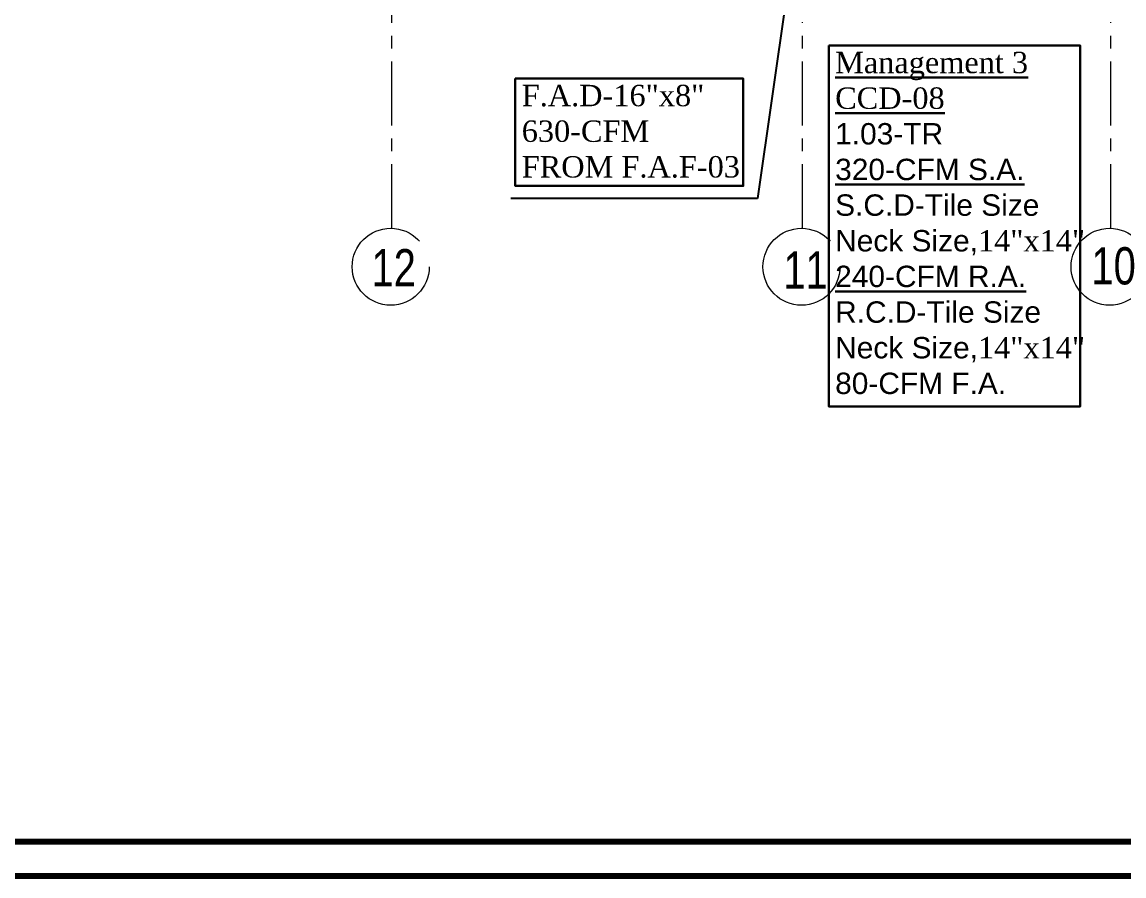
# Model space of a CAD drawing. Extents: x 847 to 949, y 444 to 823.
# Drawn here: x 862.28 to 875.15, y 746.24 to 756.22 of the extents above; entities that cross this region are included whole.
import ezdxf

# ---------------------------------------------------------------- set-up
doc = ezdxf.new("R2010")
doc.units = 0
doc.header["$MEASUREMENT"] = 0
doc.linetypes.add('CENTERX2', pattern=[4, 2.5, -0.5, 0.5, -0.5])
doc.layers.get('0').update_dxf_attribs({"linetype": 'CONTINUOUS', "lineweight": 30})
for name, color, linetype, lineweight in [('AC-TEXT', 15, 'CONTINUOUS', 30), ('axis', 1, 'CENTERX2', 5), ('txt in circle', 11, 'CONTINUOUS', 13), ('UG-BORDER', 20, 'CONTINUOUS', 80)]:
    doc.layers.add(name, color=color, linetype=linetype, lineweight=lineweight)
doc.styles.add('AC', font='romans.shx', dxfattribs={"height": 0.2})
doc.styles.add('SOSA2', font='SOSA.shx', dxfattribs={"width": 0.8})
doc.dimstyles.get("Standard").update_dxf_attribs({"dimtxt": 0.12, "dimasz": 0.05, "dimexe": 0.18, "dimexo": 0.0625, "dimgap": 0.09, "dimtad": 0, "dimtih": 1, "dimtoh": 1, "dimzin": 0, "dimdsep": 46, "dimtxsty": 'Standard', "dimblk": 'DOT', "dimcen": 0.09, "dimadec": 0, "dimazin": 0, "dimtfac": 1, "dimtofl": 0, "dimtmove": 0, "dimatfit": 3, "dimldrblk": 'DOT', "dimfxl": 1, "dimtolj": 1, "dimtzin": 0, "dimarcsym": 0})

# ---------------------------------------------------------------- blocks, each defined once
blk = doc.blocks.new('A$C11ED6BD5')
at = {"layer": 'axis', "color": 0, "ltscale": 0.3}
for p, q in [((-48.65, -2.411), (-48.65, 0.25)), ((-43.85, -2.411), (-43.85, 0)), ((-40.25, -2.411), (-40.25, 0))]:
    blk.add_line(p, q, dxfattribs=at)
at = {"layer": 'axis', "color": 0}
for centre in [(-48.663, -2.861), (-43.863, -2.861), (-40.263, -2.861)]:
    blk.add_circle(centre, 0.45, dxfattribs=at)
at = {"layer": 'txt in circle', "color": 0, "ltscale": 0.01, "char_height": 0.4355, "attachment_point": 5, "style": 'SOSA2'}
for s, insert in [('12', (-48.628, -2.872)), ('11', (-43.816, -2.9)), ('10', (-40.216, -2.853))]:
    blk.add_mtext(s, dxfattribs=dict(at, insert=insert))
blk = doc.blocks.new('_Dot')
at = {"color": 0, "linetype": 'ByBlock', "lineweight": -2}
blk.add_line((-0.5, 0), (-1, 0), dxfattribs=at)
at = {"color": 0, "linetype": 'ByBlock', "const_width": 0.5}
blk.add_lwpolyline([(-0.25, 0, 1), (0.25, 0, 1)], format="xyb", close=True, dxfattribs=at)

msp = doc.modelspace()

# ---------------------------------------------------------------- linework, layer by layer
at = {"layer": 'AC-TEXT', "color": 7, "linetype": 'Continuous'}
for points in [[(871.702, 755.943), (874.641, 755.943), (874.641, 751.726), (871.702, 751.726)], [(868.04, 755.558), (870.703, 755.558), (870.703, 754.304), (868.04, 754.304)]]:
    msp.add_lwpolyline(points, close=True, dxfattribs=at)
at = {"layer": 'UG-BORDER', "color": 7}
for p, q in [((847.755, 746.641), (942.947, 746.641)), ((847.351, 746.236), (943.351, 746.236))]:
    msp.add_line(p, q, dxfattribs=at)

# ---------------------------------------------------------------- block references
at = {"layer": 'axis', "color": 252}
msp.add_blockref('A$C11ED6BD5', (915.247, 756.219), dxfattribs=at)

# ---------------------------------------------------------------- texts
at = {"layer": 'AC-TEXT', "color": 7, "linetype": 'Continuous', "char_height": 0.25, "width": 6.18694, "attachment_point": 1, "style": 'AC'}
for s, insert in [('\\A1;{\\fTimes New Roman|b0|i0|c0|p18;\\L\\C85;Management 3  \\PCCD-08\\P\\fArial|b0|i0|c0|p34;\\l\\C34;1.03-TR \\P\\pt0;\\L320-CFM S.A.\\l \\P\\ptz;S.C.D-Tile Size\\PNeck Size,\\fTimes New Roman|b0|i0|c0|p18;14"x14"\\P\\pt0;\\fArial|b0|i0|c0|p34;\\L240-CFM R.A.\\l \\P\\ptz;R.C.D-Tile Size\\PNeck Size,\\fTimes New Roman|b0|i0|c0|p18;14"x14"\\P\\fArial|b0|i0|c0|p34;80-CFM F.A.\\P\\P\\fTimes New Roman|b0|i0|c0|p18;  }', (871.777, 755.871)), ('\\A1;{\\fTimes New Roman|b0|i0|c0|p18;\\C256;F.A.D-16"x8"\\P630-CFM \\PFROM F.A.F-03\\P\\fArial|b0|i0|c0|p34;\\C34;\\P\\fTimes New Roman|b0|i0|c0|p18;  }', (868.115, 755.485))]:
    msp.add_mtext(s, dxfattribs=dict(at, insert=insert))

# ---------------------------------------------------------------- leaders
at = {"layer": 'AC-TEXT', "color": 7, "linetype": 'Continuous'}
msp.add_leader([(871.877, 761.179), (870.87, 754.155), (867.986, 754.155)], dimstyle='Standard', override={"dimgap": 0.09, "dimtad": 0}, dxfattribs=at)

doc.saveas('drawing.dxf')
